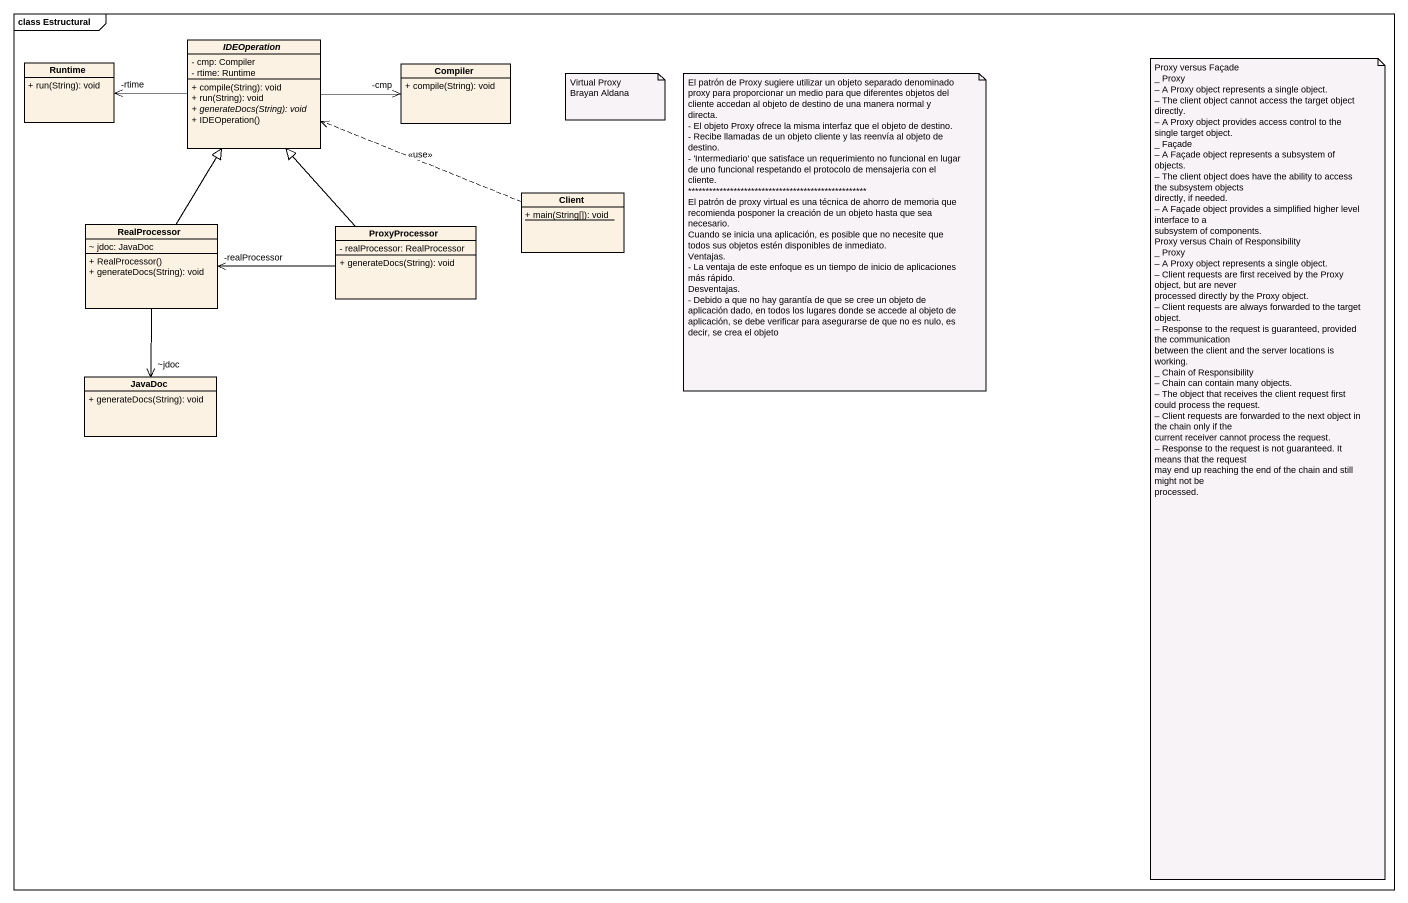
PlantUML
@startuml
mainframe class Estructural
hide circle
hide empty members
skinparam classAttributeIconSize 0
abstract class IDEOperation {
  - cmp: Compiler
  - rtime: Runtime
  + compile(String): void
  + run(String): void
  {abstract} + generateDocs(String): void
  + IDEOperation()
}
class Runtime {
  + run(String): void
}
class Compiler {
  + compile(String): void
}
class Client {
  {static} + main(String[]): void
}
class RealProcessor {
  ~ jdoc: JavaDoc
  + RealProcessor()
  + generateDocs(String): void
}
class ProxyProcessor {
  - realProcessor: RealProcessor
  + generateDocs(String): void
}
class JavaDoc {
  + generateDocs(String): void
}
IDEOperation -left-> "-rtime" Runtime
IDEOperation -right-> "-cmp" Compiler
Client .left.> IDEOperation : <<use>>
RealProcessor -up-|> IDEOperation
RealProcessor --> "~jdoc" JavaDoc
ProxyProcessor -up-|> IDEOperation
ProxyProcessor -left-> "-realProcessor" RealProcessor
note as N1
  Virtual Proxy
  Brayan Aldana
end note
note as N2
  El patrón de Proxy sugiere utilizar un objeto separado denominado proxy para proporcionar un medio para que diferentes objetos del cliente accedan al objeto de destino de una manera normal y directa.
  - El objeto Proxy ofrece la misma interfaz que el objeto de destino.
  - Recibe llamadas de un objeto cliente y las reenvía al objeto de destino.
  - 'Intermediario' que satisface un requerimiento no funcional en lugar de uno funcional respetando el protocolo de mensajeria con el cliente.
  ~**~**~**~**~**~**~**~**~**~**~**~**~**~**~**~**~**~**~**~**~**~**~**~**~***
  El patrón de proxy virtual es una técnica de ahorro de memoria que recomienda posponer la creación de un objeto hasta que sea necesario.
  Cuando se inicia una aplicación, es posible que no necesite que todos sus objetos estén disponibles de inmediato.
  Ventajas.
  - La ventaja de este enfoque es un tiempo de inicio de aplicaciones más rápido.
  Desventajas.
  - Debido a que no hay garantía de que se cree un objeto de aplicación dado, en todos los lugares donde se accede al objeto de aplicación, se debe verificar para asegurarse de que no es nulo, es decir, se crea el objeto
end note
note as N3
  Proxy versus Façade
  _ Proxy
  – A Proxy object represents a single object.
  – The client object cannot access the target object directly.
  – A Proxy object provides access control to the single target object.
  _ Façade
  – A Façade object represents a subsystem of objects.
  – The client object does have the ability to access the subsystem objects
  directly, if needed.
  – A Façade object provides a simplified higher level interface to a
  subsystem of components.
  Proxy versus Chain of Responsibility
  _ Proxy
  – A Proxy object represents a single object.
  – Client requests are first received by the Proxy object, but are never
  processed directly by the Proxy object.
  – Client requests are always forwarded to the target object.
  – Response to the request is guaranteed, provided the communication
  between the client and the server locations is working.
  _ Chain of Responsibility
  – Chain can contain many objects.
  – The object that receives the client request first could process the request.
  – Client requests are forwarded to the next object in the chain only if the
  current receiver cannot process the request.
  – Response to the request is not guaranteed. It means that the request
  may end up reaching the end of the chain and still might not be
  processed.
end note
@enduml
